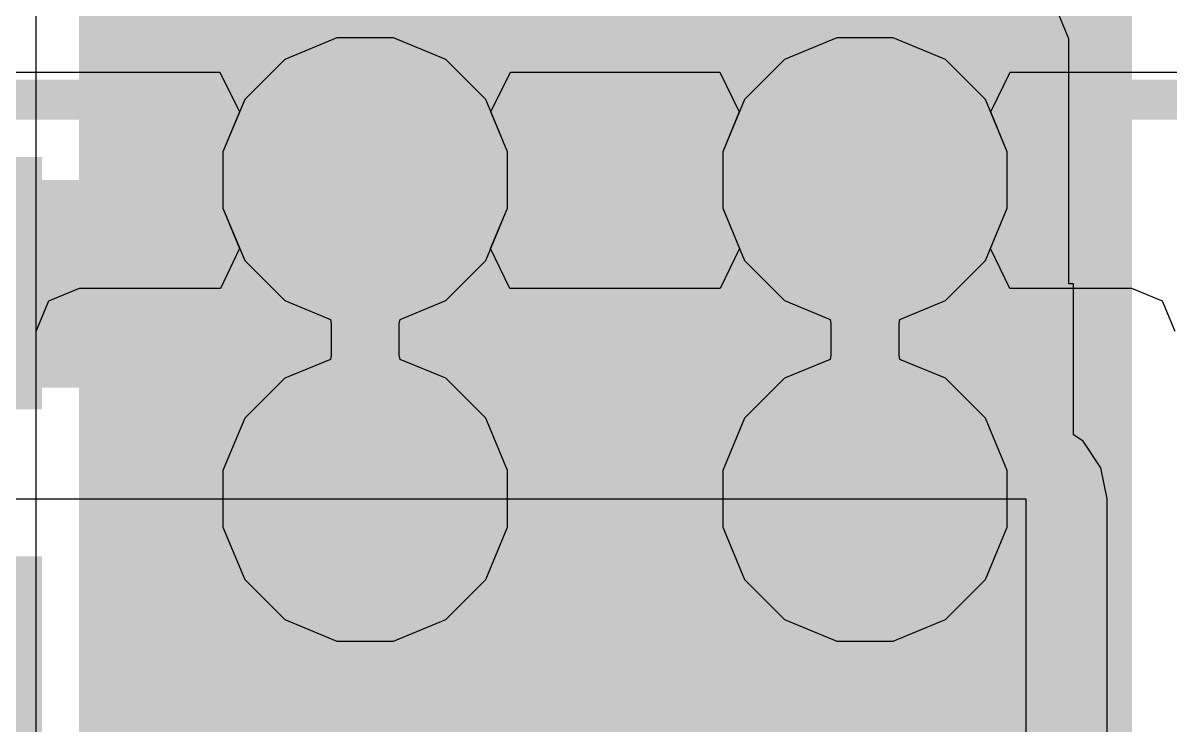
# Model space of a CAD drawing. Header units: inches. Extents: x -2.7 to 10.9, y -2.9 to 7.4.
# Drawn here: x 0.2907 to 0.4344, y -1.4099 to -1.3219 of the extents above; entities that cross this region are included whole.
import ezdxf

# ---------------------------------------------------------------- set-up
doc = ezdxf.new("R2010")
doc.units = ezdxf.units.IN
doc.header["$MEASUREMENT"] = 0
for name, color, linetype in [('Board Outline', 216, 'Continuous'), ('Bottom Layer', 5, 'Continuous'), ('Bottom Solder', 6, 'Continuous'), ('Drill Drawing', 1, 'Continuous'), ('Layer 2', 16, 'Continuous'), ('Layer 3', 76, 'Continuous'), ('Top Layer', 1, 'Continuous'), ('Top Overlay', 2, 'Continuous'), ('Top Paste', 8, 'Continuous'), ('Top Solder', 216, 'Continuous'), ('Via Holes', 16, 'Continuous')]:
    doc.layers.add(name, color=color, linetype=linetype)

# ---------------------------------------------------------------- blocks, each defined once
blk = doc.blocks.new('8_SOIC_EP_117')
at = {"layer": 'Top Layer'}
blk.add_hatch(color=1, dxfattribs=at).paths.add_polyline_path([(0.05144, 0.06894), (0.05144, -0.06894), (-0.05144, -0.06894), (-0.05144, 0.06894)])
at = {"layer": 'Top Overlay'}
blk.add_hatch(color=2, dxfattribs=at).paths.add_polyline_path([(-0.07211, 0.06194), (-0.05911, 0.06194), (-0.05911, 0.08794), (-0.07211, 0.08794)])
at = {"layer": 'Top Paste'}
blk.add_hatch(color=8, dxfattribs=at).paths.add_polyline_path([(0.05144, 0.06894), (0.05144, -0.06894), (-0.05144, -0.06894), (-0.05144, 0.06894)])
at = {"layer": 'Top Solder'}
for points in [[(-0.07179, 0.09081), (-0.07179, 0.05919), (-0.14081, 0.05919), (-0.14081, 0.09081)], [(0.05544, 0.07294), (0.05544, -0.07294), (-0.05544, -0.07294), (-0.05544, 0.07294)], [(-0.07179, 0.04081), (-0.07179, 0.00919), (-0.14081, 0.00919), (-0.14081, 0.04081)]]:
    blk.add_hatch(color=216, dxfattribs=at).paths.add_polyline_path(points)
at = {"layer": 'Top Overlay'}
blk.add_lwpolyline([(-0.07837, 0.098, 0.005, 0.005, 0), (0.07837, 0.098, 0.005, 0.005, 0)], format="xyseb", dxfattribs=at)

msp = doc.modelspace()

# ---------------------------------------------------------------- hatches: boundary and pattern name
at = {"layer": 'Bottom Layer'}
msp.add_hatch(color=5, dxfattribs=at).paths.add_polyline_path([(0.29773, -1.474), (0.42959, -1.474), (0.42959, -1.31379), (0.29773, -1.31379)])
h = msp.add_hatch(color=5, dxfattribs=at)
edge = h.paths.add_edge_path()
edge.add_arc((0.33356, -1.34159), 0.01181, 0, 360)
h = msp.add_hatch(color=5, dxfattribs=at)
edge = h.paths.add_edge_path()
edge.add_arc((0.39616, -1.34159), 0.01181, 0, 360)
h = msp.add_hatch(color=5, dxfattribs=at)
edge = h.paths.add_edge_path()
edge.add_arc((0.33356, -1.38153), 0.01181, 0, 360)
h = msp.add_hatch(color=5, dxfattribs=at)
edge = h.paths.add_edge_path()
edge.add_arc((0.39616, -1.38153), 0.01181, 0, 360)
at = {"layer": 'Bottom Solder'}
h = msp.add_hatch(color=6, dxfattribs=at)
edge = h.paths.add_edge_path()
edge.add_arc((0.33356, -1.34159), 0.01581, 0, 360)
h = msp.add_hatch(color=6, dxfattribs=at)
edge = h.paths.add_edge_path()
edge.add_arc((0.39616, -1.34159), 0.01581, 0, 360)
h = msp.add_hatch(color=6, dxfattribs=at)
edge = h.paths.add_edge_path()
edge.add_arc((0.33356, -1.38153), 0.01581, 0, 360)
h = msp.add_hatch(color=6, dxfattribs=at)
edge = h.paths.add_edge_path()
edge.add_arc((0.39616, -1.38153), 0.01581, 0, 360)
at = {"layer": 'Layer 2'}
h = msp.add_hatch(color=16, dxfattribs=at)
edge = h.paths.add_edge_path()
edge.add_arc((0.33356, -1.34159), 0.01181, 0, 360)
h = msp.add_hatch(color=16, dxfattribs=at)
edge = h.paths.add_edge_path()
edge.add_arc((0.39616, -1.34159), 0.01181, 0, 360)
h = msp.add_hatch(color=16, dxfattribs=at)
edge = h.paths.add_edge_path()
edge.add_arc((0.33356, -1.38153), 0.01181, 0, 360)
h = msp.add_hatch(color=16, dxfattribs=at)
edge = h.paths.add_edge_path()
edge.add_arc((0.39616, -1.38153), 0.01181, 0, 360)
at = {"layer": 'Layer 3'}
h = msp.add_hatch(color=76, dxfattribs=at)
edge = h.paths.add_edge_path()
edge.add_arc((0.33356, -1.34159), 0.01181, 0, 360)
h = msp.add_hatch(color=76, dxfattribs=at)
edge = h.paths.add_edge_path()
edge.add_arc((0.39616, -1.34159), 0.01181, 0, 360)
msp.add_hatch(color=76, dxfattribs=at).paths.add_polyline_path([(0.29773, -1.4822), (0.42959, -1.4822), (0.42959, -1.36059), (0.29773, -1.36059)])
h = msp.add_hatch(color=76, dxfattribs=at)
edge = h.paths.add_edge_path()
edge.add_arc((0.33356, -1.38153), 0.01181, 0, 360)
h = msp.add_hatch(color=76, dxfattribs=at)
edge = h.paths.add_edge_path()
edge.add_arc((0.39616, -1.38153), 0.01181, 0, 360)
at = {"layer": 'Top Layer'}
msp.add_hatch(color=1, dxfattribs=at).paths.add_polyline_path([(0.31343, -1.49847), (0.4163, -1.49847), (0.4163, -1.32389), (0.31343, -1.32389)])
h = msp.add_hatch(color=1, dxfattribs=at)
edge = h.paths.add_edge_path()
edge.add_arc((0.33356, -1.34159), 0.01181, 0, 360)
h = msp.add_hatch(color=1, dxfattribs=at)
edge = h.paths.add_edge_path()
edge.add_arc((0.39616, -1.34159), 0.01181, 0, 360)
h = msp.add_hatch(color=1, dxfattribs=at)
edge = h.paths.add_edge_path()
edge.add_arc((0.33356, -1.38153), 0.01181, 0, 360)
h = msp.add_hatch(color=1, dxfattribs=at)
edge = h.paths.add_edge_path()
edge.add_arc((0.39616, -1.38153), 0.01181, 0, 360)
at = {"layer": 'Top Solder'}
h = msp.add_hatch(color=216, dxfattribs=at)
edge = h.paths.add_edge_path()
edge.add_arc((0.33356, -1.34159), 0.01581, 0, 360)
h = msp.add_hatch(color=216, dxfattribs=at)
edge = h.paths.add_edge_path()
edge.add_arc((0.39616, -1.34159), 0.01581, 0, 360)
h = msp.add_hatch(color=216, dxfattribs=at)
edge = h.paths.add_edge_path()
edge.add_arc((0.33356, -1.38153), 0.01581, 0, 360)
h = msp.add_hatch(color=216, dxfattribs=at)
edge = h.paths.add_edge_path()
edge.add_arc((0.39616, -1.38153), 0.01581, 0, 360)
at = {"layer": 'Via Holes'}
h = msp.add_hatch(color=7, dxfattribs=at)
edge = h.paths.add_edge_path()
edge.add_arc((0.33356, -1.34159), 0.00591, 0, 360)
h = msp.add_hatch(color=7, dxfattribs=at)
edge = h.paths.add_edge_path()
edge.add_arc((0.39616, -1.34159), 0.00591, 0, 360)
h = msp.add_hatch(color=7, dxfattribs=at)
edge = h.paths.add_edge_path()
edge.add_arc((0.33356, -1.38153), 0.00591, 0, 360)
h = msp.add_hatch(color=7, dxfattribs=at)
edge = h.paths.add_edge_path()
edge.add_arc((0.39616, -1.38153), 0.00591, 0, 360)

# ---------------------------------------------------------------- linework, layer by layer
at = {"layer": 'Board Outline'}
msp.add_lwpolyline([(2.84412, -0.24125, 0.005, 0.005, -0.741893), (-2.49969, -1.37795, 0.005, 0.005, 0)], format="xyseb", dxfattribs=at)
at = {"layer": 'Bottom Layer'}
msp.add_line((0.29232, -1.31379), (0.29232, -1.474), dxfattribs=at)
at = {"layer": 'Drill Drawing'}
for points in [[(0.32856, -1.33659, 0.002, 0.002, 0), (0.33356, -1.33159, 0.002, 0.002, 0)], [(0.33356, -1.33159, 0.002, 0.002, 0), (0.33856, -1.33659, 0.002, 0.002, 0)], [(0.39116, -1.33659, 0.002, 0.002, 0), (0.39616, -1.33159, 0.002, 0.002, 0)], [(0.39616, -1.33159, 0.002, 0.002, 0), (0.40116, -1.33659, 0.002, 0.002, 0)], [(0.33056, -1.33859, 0.002, 0.002, 0), (0.33356, -1.33559, 0.002, 0.002, 0)], [(0.33356, -1.33559, 0.002, 0.002, 0), (0.33656, -1.33859, 0.002, 0.002, 0)], [(0.39316, -1.33859, 0.002, 0.002, 0), (0.39616, -1.33559, 0.002, 0.002, 0)], [(0.39616, -1.33559, 0.002, 0.002, 0), (0.39916, -1.33859, 0.002, 0.002, 0)], [(0.32356, -1.33659, 0.002, 0.002, 0), (0.32856, -1.34159, 0.002, 0.002, 0)], [(0.32356, -1.33659, 0.002, 0.002, 0), (0.32856, -1.33659, 0.002, 0.002, 0)], [(0.33856, -1.33659, 0.002, 0.002, 0), (0.34356, -1.33659, 0.002, 0.002, 0)], [(0.33856, -1.34159, 0.002, 0.002, 0), (0.34356, -1.33659, 0.002, 0.002, 0)], [(0.38616, -1.33659, 0.002, 0.002, 0), (0.39116, -1.34159, 0.002, 0.002, 0)], [(0.38616, -1.33659, 0.002, 0.002, 0), (0.39116, -1.33659, 0.002, 0.002, 0)], [(0.40116, -1.33659, 0.002, 0.002, 0), (0.40616, -1.33659, 0.002, 0.002, 0)], [(0.40116, -1.34159, 0.002, 0.002, 0), (0.40616, -1.33659, 0.002, 0.002, 0)], [(0.32756, -1.33859, 0.002, 0.002, 0), (0.33056, -1.34159, 0.002, 0.002, 0)], [(0.32756, -1.33859, 0.002, 0.002, 0), (0.33056, -1.33859, 0.002, 0.002, 0)], [(0.33656, -1.33859, 0.002, 0.002, 0), (0.33956, -1.33859, 0.002, 0.002, 0)], [(0.33656, -1.34159, 0.002, 0.002, 0), (0.33956, -1.33859, 0.002, 0.002, 0)], [(0.39016, -1.33859, 0.002, 0.002, 0), (0.39316, -1.34159, 0.002, 0.002, 0)], [(0.39016, -1.33859, 0.002, 0.002, 0), (0.39316, -1.33859, 0.002, 0.002, 0)], [(0.39916, -1.33859, 0.002, 0.002, 0), (0.40216, -1.33859, 0.002, 0.002, 0)], [(0.39916, -1.34159, 0.002, 0.002, 0), (0.40216, -1.33859, 0.002, 0.002, 0)], [(0.32356, -1.34659, 0.002, 0.002, 0), (0.32856, -1.34159, 0.002, 0.002, 0)], [(0.32756, -1.34459, 0.002, 0.002, 0), (0.33056, -1.34159, 0.002, 0.002, 0)], [(0.33656, -1.34159, 0.002, 0.002, 0), (0.33956, -1.34459, 0.002, 0.002, 0)], [(0.33856, -1.34159, 0.002, 0.002, 0), (0.34356, -1.34659, 0.002, 0.002, 0)], [(0.38616, -1.34659, 0.002, 0.002, 0), (0.39116, -1.34159, 0.002, 0.002, 0)], [(0.39016, -1.34459, 0.002, 0.002, 0), (0.39316, -1.34159, 0.002, 0.002, 0)], [(0.39916, -1.34159, 0.002, 0.002, 0), (0.40216, -1.34459, 0.002, 0.002, 0)], [(0.40116, -1.34159, 0.002, 0.002, 0), (0.40616, -1.34659, 0.002, 0.002, 0)], [(0.32756, -1.34459, 0.002, 0.002, 0), (0.33056, -1.34459, 0.002, 0.002, 0)], [(0.33056, -1.34459, 0.002, 0.002, 0), (0.33356, -1.34759, 0.002, 0.002, 0)], [(0.33356, -1.34759, 0.002, 0.002, 0), (0.33656, -1.34459, 0.002, 0.002, 0)], [(0.33656, -1.34459, 0.002, 0.002, 0), (0.33956, -1.34459, 0.002, 0.002, 0)], [(0.39016, -1.34459, 0.002, 0.002, 0), (0.39316, -1.34459, 0.002, 0.002, 0)], [(0.39316, -1.34459, 0.002, 0.002, 0), (0.39616, -1.34759, 0.002, 0.002, 0)], [(0.39616, -1.34759, 0.002, 0.002, 0), (0.39916, -1.34459, 0.002, 0.002, 0)], [(0.39916, -1.34459, 0.002, 0.002, 0), (0.40216, -1.34459, 0.002, 0.002, 0)], [(0.32356, -1.34659, 0.002, 0.002, 0), (0.32856, -1.34659, 0.002, 0.002, 0)], [(0.32856, -1.34659, 0.002, 0.002, 0), (0.33356, -1.35159, 0.002, 0.002, 0)], [(0.33356, -1.35159, 0.002, 0.002, 0), (0.33856, -1.34659, 0.002, 0.002, 0)], [(0.33856, -1.34659, 0.002, 0.002, 0), (0.34356, -1.34659, 0.002, 0.002, 0)], [(0.38616, -1.34659, 0.002, 0.002, 0), (0.39116, -1.34659, 0.002, 0.002, 0)], [(0.39116, -1.34659, 0.002, 0.002, 0), (0.39616, -1.35159, 0.002, 0.002, 0)], [(0.39616, -1.35159, 0.002, 0.002, 0), (0.40116, -1.34659, 0.002, 0.002, 0)], [(0.40116, -1.34659, 0.002, 0.002, 0), (0.40616, -1.34659, 0.002, 0.002, 0)], [(0.32856, -1.37653, 0.002, 0.002, 0), (0.33356, -1.37153, 0.002, 0.002, 0)], [(0.33356, -1.37153, 0.002, 0.002, 0), (0.33856, -1.37653, 0.002, 0.002, 0)], [(0.39116, -1.37653, 0.002, 0.002, 0), (0.39616, -1.37153, 0.002, 0.002, 0)], [(0.39616, -1.37153, 0.002, 0.002, 0), (0.40116, -1.37653, 0.002, 0.002, 0)], [(0.33056, -1.37853, 0.002, 0.002, 0), (0.33356, -1.37553, 0.002, 0.002, 0)], [(0.33356, -1.37553, 0.002, 0.002, 0), (0.33656, -1.37853, 0.002, 0.002, 0)], [(0.39316, -1.37853, 0.002, 0.002, 0), (0.39616, -1.37553, 0.002, 0.002, 0)], [(0.39616, -1.37553, 0.002, 0.002, 0), (0.39916, -1.37853, 0.002, 0.002, 0)], [(0.32356, -1.37653, 0.002, 0.002, 0), (0.32856, -1.38153, 0.002, 0.002, 0)], [(0.32356, -1.37653, 0.002, 0.002, 0), (0.32856, -1.37653, 0.002, 0.002, 0)], [(0.33856, -1.37653, 0.002, 0.002, 0), (0.34356, -1.37653, 0.002, 0.002, 0)], [(0.33856, -1.38153, 0.002, 0.002, 0), (0.34356, -1.37653, 0.002, 0.002, 0)], [(0.38616, -1.37653, 0.002, 0.002, 0), (0.39116, -1.38153, 0.002, 0.002, 0)], [(0.38616, -1.37653, 0.002, 0.002, 0), (0.39116, -1.37653, 0.002, 0.002, 0)], [(0.40116, -1.37653, 0.002, 0.002, 0), (0.40616, -1.37653, 0.002, 0.002, 0)], [(0.40116, -1.38153, 0.002, 0.002, 0), (0.40616, -1.37653, 0.002, 0.002, 0)], [(0.32756, -1.37853, 0.002, 0.002, 0), (0.33056, -1.38153, 0.002, 0.002, 0)], [(0.32756, -1.37853, 0.002, 0.002, 0), (0.33056, -1.37853, 0.002, 0.002, 0)], [(0.33656, -1.37853, 0.002, 0.002, 0), (0.33956, -1.37853, 0.002, 0.002, 0)], [(0.33656, -1.38153, 0.002, 0.002, 0), (0.33956, -1.37853, 0.002, 0.002, 0)], [(0.39016, -1.37853, 0.002, 0.002, 0), (0.39316, -1.38153, 0.002, 0.002, 0)], [(0.39016, -1.37853, 0.002, 0.002, 0), (0.39316, -1.37853, 0.002, 0.002, 0)], [(0.39916, -1.37853, 0.002, 0.002, 0), (0.40216, -1.37853, 0.002, 0.002, 0)], [(0.39916, -1.38153, 0.002, 0.002, 0), (0.40216, -1.37853, 0.002, 0.002, 0)], [(0.32356, -1.38653, 0.002, 0.002, 0), (0.32856, -1.38153, 0.002, 0.002, 0)], [(0.32756, -1.38453, 0.002, 0.002, 0), (0.33056, -1.38153, 0.002, 0.002, 0)], [(0.33656, -1.38153, 0.002, 0.002, 0), (0.33956, -1.38453, 0.002, 0.002, 0)], [(0.33856, -1.38153, 0.002, 0.002, 0), (0.34356, -1.38653, 0.002, 0.002, 0)], [(0.38616, -1.38653, 0.002, 0.002, 0), (0.39116, -1.38153, 0.002, 0.002, 0)], [(0.39016, -1.38453, 0.002, 0.002, 0), (0.39316, -1.38153, 0.002, 0.002, 0)], [(0.39916, -1.38153, 0.002, 0.002, 0), (0.40216, -1.38453, 0.002, 0.002, 0)], [(0.40116, -1.38153, 0.002, 0.002, 0), (0.40616, -1.38653, 0.002, 0.002, 0)], [(0.32756, -1.38453, 0.002, 0.002, 0), (0.33056, -1.38453, 0.002, 0.002, 0)], [(0.33056, -1.38453, 0.002, 0.002, 0), (0.33356, -1.38753, 0.002, 0.002, 0)], [(0.33356, -1.38753, 0.002, 0.002, 0), (0.33656, -1.38453, 0.002, 0.002, 0)], [(0.33656, -1.38453, 0.002, 0.002, 0), (0.33956, -1.38453, 0.002, 0.002, 0)], [(0.39016, -1.38453, 0.002, 0.002, 0), (0.39316, -1.38453, 0.002, 0.002, 0)], [(0.39316, -1.38453, 0.002, 0.002, 0), (0.39616, -1.38753, 0.002, 0.002, 0)], [(0.39616, -1.38753, 0.002, 0.002, 0), (0.39916, -1.38453, 0.002, 0.002, 0)], [(0.39916, -1.38453, 0.002, 0.002, 0), (0.40216, -1.38453, 0.002, 0.002, 0)], [(0.32356, -1.38653, 0.002, 0.002, 0), (0.32856, -1.38653, 0.002, 0.002, 0)], [(0.32856, -1.38653, 0.002, 0.002, 0), (0.33356, -1.39153, 0.002, 0.002, 0)], [(0.33356, -1.39153, 0.002, 0.002, 0), (0.33856, -1.38653, 0.002, 0.002, 0)], [(0.33856, -1.38653, 0.002, 0.002, 0), (0.34356, -1.38653, 0.002, 0.002, 0)], [(0.38616, -1.38653, 0.002, 0.002, 0), (0.39116, -1.38653, 0.002, 0.002, 0)], [(0.39116, -1.38653, 0.002, 0.002, 0), (0.39616, -1.39153, 0.002, 0.002, 0)], [(0.39616, -1.39153, 0.002, 0.002, 0), (0.40116, -1.38653, 0.002, 0.002, 0)], [(0.40116, -1.38653, 0.002, 0.002, 0), (0.40616, -1.38653, 0.002, 0.002, 0)]]:
    msp.add_lwpolyline(points, format="xyseb", dxfattribs=at)
for points in [[(0.33306, -1.33159, 0.001, 0.001, 1), (0.33406, -1.33159, 0.001, 0.001, 1)], [(0.33306, -1.33159, 0.001, 0.001, 1), (0.33406, -1.33159, 0.001, 0.001, 1)], [(0.39566, -1.33159, 0.001, 0.001, 1), (0.39666, -1.33159, 0.001, 0.001, 1)], [(0.39566, -1.33159, 0.001, 0.001, 1), (0.39666, -1.33159, 0.001, 0.001, 1)], [(0.33306, -1.33559, 0.001, 0.001, 1), (0.33406, -1.33559, 0.001, 0.001, 1)], [(0.33306, -1.33559, 0.001, 0.001, 1), (0.33406, -1.33559, 0.001, 0.001, 1)], [(0.39566, -1.33559, 0.001, 0.001, 1), (0.39666, -1.33559, 0.001, 0.001, 1)], [(0.39566, -1.33559, 0.001, 0.001, 1), (0.39666, -1.33559, 0.001, 0.001, 1)], [(0.32306, -1.33659, 0.001, 0.001, 1), (0.32406, -1.33659, 0.001, 0.001, 1)], [(0.32306, -1.33659, 0.001, 0.001, 1), (0.32406, -1.33659, 0.001, 0.001, 1)], [(0.32806, -1.33659, 0.001, 0.001, 1), (0.32906, -1.33659, 0.001, 0.001, 1)], [(0.32806, -1.33659, 0.001, 0.001, 1), (0.32906, -1.33659, 0.001, 0.001, 1)], [(0.33806, -1.33659, 0.001, 0.001, 1), (0.33906, -1.33659, 0.001, 0.001, 1)], [(0.33806, -1.33659, 0.001, 0.001, 1), (0.33906, -1.33659, 0.001, 0.001, 1)], [(0.34306, -1.33659, 0.001, 0.001, 1), (0.34406, -1.33659, 0.001, 0.001, 1)], [(0.34306, -1.33659, 0.001, 0.001, 1), (0.34406, -1.33659, 0.001, 0.001, 1)], [(0.38566, -1.33659, 0.001, 0.001, 1), (0.38666, -1.33659, 0.001, 0.001, 1)], [(0.38566, -1.33659, 0.001, 0.001, 1), (0.38666, -1.33659, 0.001, 0.001, 1)], [(0.39066, -1.33659, 0.001, 0.001, 1), (0.39166, -1.33659, 0.001, 0.001, 1)], [(0.39066, -1.33659, 0.001, 0.001, 1), (0.39166, -1.33659, 0.001, 0.001, 1)], [(0.40066, -1.33659, 0.001, 0.001, 1), (0.40166, -1.33659, 0.001, 0.001, 1)], [(0.40066, -1.33659, 0.001, 0.001, 1), (0.40166, -1.33659, 0.001, 0.001, 1)], [(0.40566, -1.33659, 0.001, 0.001, 1), (0.40666, -1.33659, 0.001, 0.001, 1)], [(0.40566, -1.33659, 0.001, 0.001, 1), (0.40666, -1.33659, 0.001, 0.001, 1)], [(0.32706, -1.33859, 0.001, 0.001, 1), (0.32806, -1.33859, 0.001, 0.001, 1)], [(0.32706, -1.33859, 0.001, 0.001, 1), (0.32806, -1.33859, 0.001, 0.001, 1)], [(0.33006, -1.33859, 0.001, 0.001, 1), (0.33106, -1.33859, 0.001, 0.001, 1)], [(0.33006, -1.33859, 0.001, 0.001, 1), (0.33106, -1.33859, 0.001, 0.001, 1)], [(0.33606, -1.33859, 0.001, 0.001, 1), (0.33706, -1.33859, 0.001, 0.001, 1)], [(0.33606, -1.33859, 0.001, 0.001, 1), (0.33706, -1.33859, 0.001, 0.001, 1)], [(0.33906, -1.33859, 0.001, 0.001, 1), (0.34006, -1.33859, 0.001, 0.001, 1)], [(0.33906, -1.33859, 0.001, 0.001, 1), (0.34006, -1.33859, 0.001, 0.001, 1)], [(0.38966, -1.33859, 0.001, 0.001, 1), (0.39066, -1.33859, 0.001, 0.001, 1)], [(0.38966, -1.33859, 0.001, 0.001, 1), (0.39066, -1.33859, 0.001, 0.001, 1)], [(0.39266, -1.33859, 0.001, 0.001, 1), (0.39366, -1.33859, 0.001, 0.001, 1)], [(0.39266, -1.33859, 0.001, 0.001, 1), (0.39366, -1.33859, 0.001, 0.001, 1)], [(0.39866, -1.33859, 0.001, 0.001, 1), (0.39966, -1.33859, 0.001, 0.001, 1)], [(0.39866, -1.33859, 0.001, 0.001, 1), (0.39966, -1.33859, 0.001, 0.001, 1)], [(0.40166, -1.33859, 0.001, 0.001, 1), (0.40266, -1.33859, 0.001, 0.001, 1)], [(0.40166, -1.33859, 0.001, 0.001, 1), (0.40266, -1.33859, 0.001, 0.001, 1)], [(0.32806, -1.34159, 0.001, 0.001, 1), (0.32906, -1.34159, 0.001, 0.001, 1)], [(0.32806, -1.34159, 0.001, 0.001, 1), (0.32906, -1.34159, 0.001, 0.001, 1)], [(0.33006, -1.34159, 0.001, 0.001, 1), (0.33106, -1.34159, 0.001, 0.001, 1)], [(0.33006, -1.34159, 0.001, 0.001, 1), (0.33106, -1.34159, 0.001, 0.001, 1)], [(0.33606, -1.34159, 0.001, 0.001, 1), (0.33706, -1.34159, 0.001, 0.001, 1)], [(0.33606, -1.34159, 0.001, 0.001, 1), (0.33706, -1.34159, 0.001, 0.001, 1)], [(0.33806, -1.34159, 0.001, 0.001, 1), (0.33906, -1.34159, 0.001, 0.001, 1)], [(0.33806, -1.34159, 0.001, 0.001, 1), (0.33906, -1.34159, 0.001, 0.001, 1)], [(0.39066, -1.34159, 0.001, 0.001, 1), (0.39166, -1.34159, 0.001, 0.001, 1)], [(0.39066, -1.34159, 0.001, 0.001, 1), (0.39166, -1.34159, 0.001, 0.001, 1)], [(0.39266, -1.34159, 0.001, 0.001, 1), (0.39366, -1.34159, 0.001, 0.001, 1)], [(0.39266, -1.34159, 0.001, 0.001, 1), (0.39366, -1.34159, 0.001, 0.001, 1)], [(0.39866, -1.34159, 0.001, 0.001, 1), (0.39966, -1.34159, 0.001, 0.001, 1)], [(0.39866, -1.34159, 0.001, 0.001, 1), (0.39966, -1.34159, 0.001, 0.001, 1)], [(0.40066, -1.34159, 0.001, 0.001, 1), (0.40166, -1.34159, 0.001, 0.001, 1)], [(0.40066, -1.34159, 0.001, 0.001, 1), (0.40166, -1.34159, 0.001, 0.001, 1)], [(0.32706, -1.34459, 0.001, 0.001, 1), (0.32806, -1.34459, 0.001, 0.001, 1)], [(0.32706, -1.34459, 0.001, 0.001, 1), (0.32806, -1.34459, 0.001, 0.001, 1)], [(0.33006, -1.34459, 0.001, 0.001, 1), (0.33106, -1.34459, 0.001, 0.001, 1)], [(0.33006, -1.34459, 0.001, 0.001, 1), (0.33106, -1.34459, 0.001, 0.001, 1)], [(0.33606, -1.34459, 0.001, 0.001, 1), (0.33706, -1.34459, 0.001, 0.001, 1)], [(0.33606, -1.34459, 0.001, 0.001, 1), (0.33706, -1.34459, 0.001, 0.001, 1)], [(0.33906, -1.34459, 0.001, 0.001, 1), (0.34006, -1.34459, 0.001, 0.001, 1)], [(0.33906, -1.34459, 0.001, 0.001, 1), (0.34006, -1.34459, 0.001, 0.001, 1)], [(0.38966, -1.34459, 0.001, 0.001, 1), (0.39066, -1.34459, 0.001, 0.001, 1)], [(0.38966, -1.34459, 0.001, 0.001, 1), (0.39066, -1.34459, 0.001, 0.001, 1)], [(0.39266, -1.34459, 0.001, 0.001, 1), (0.39366, -1.34459, 0.001, 0.001, 1)], [(0.39266, -1.34459, 0.001, 0.001, 1), (0.39366, -1.34459, 0.001, 0.001, 1)], [(0.39866, -1.34459, 0.001, 0.001, 1), (0.39966, -1.34459, 0.001, 0.001, 1)], [(0.39866, -1.34459, 0.001, 0.001, 1), (0.39966, -1.34459, 0.001, 0.001, 1)], [(0.40166, -1.34459, 0.001, 0.001, 1), (0.40266, -1.34459, 0.001, 0.001, 1)], [(0.40166, -1.34459, 0.001, 0.001, 1), (0.40266, -1.34459, 0.001, 0.001, 1)], [(0.32306, -1.34659, 0.001, 0.001, 1), (0.32406, -1.34659, 0.001, 0.001, 1)], [(0.32306, -1.34659, 0.001, 0.001, 1), (0.32406, -1.34659, 0.001, 0.001, 1)], [(0.32806, -1.34659, 0.001, 0.001, 1), (0.32906, -1.34659, 0.001, 0.001, 1)], [(0.32806, -1.34659, 0.001, 0.001, 1), (0.32906, -1.34659, 0.001, 0.001, 1)], [(0.33806, -1.34659, 0.001, 0.001, 1), (0.33906, -1.34659, 0.001, 0.001, 1)], [(0.33806, -1.34659, 0.001, 0.001, 1), (0.33906, -1.34659, 0.001, 0.001, 1)], [(0.34306, -1.34659, 0.001, 0.001, 1), (0.34406, -1.34659, 0.001, 0.001, 1)], [(0.34306, -1.34659, 0.001, 0.001, 1), (0.34406, -1.34659, 0.001, 0.001, 1)], [(0.38566, -1.34659, 0.001, 0.001, 1), (0.38666, -1.34659, 0.001, 0.001, 1)], [(0.38566, -1.34659, 0.001, 0.001, 1), (0.38666, -1.34659, 0.001, 0.001, 1)], [(0.39066, -1.34659, 0.001, 0.001, 1), (0.39166, -1.34659, 0.001, 0.001, 1)], [(0.39066, -1.34659, 0.001, 0.001, 1), (0.39166, -1.34659, 0.001, 0.001, 1)], [(0.40066, -1.34659, 0.001, 0.001, 1), (0.40166, -1.34659, 0.001, 0.001, 1)], [(0.40066, -1.34659, 0.001, 0.001, 1), (0.40166, -1.34659, 0.001, 0.001, 1)], [(0.40566, -1.34659, 0.001, 0.001, 1), (0.40666, -1.34659, 0.001, 0.001, 1)], [(0.40566, -1.34659, 0.001, 0.001, 1), (0.40666, -1.34659, 0.001, 0.001, 1)], [(0.33306, -1.34759, 0.001, 0.001, 1), (0.33406, -1.34759, 0.001, 0.001, 1)], [(0.33306, -1.34759, 0.001, 0.001, 1), (0.33406, -1.34759, 0.001, 0.001, 1)], [(0.39566, -1.34759, 0.001, 0.001, 1), (0.39666, -1.34759, 0.001, 0.001, 1)], [(0.39566, -1.34759, 0.001, 0.001, 1), (0.39666, -1.34759, 0.001, 0.001, 1)], [(0.33306, -1.35159, 0.001, 0.001, 1), (0.33406, -1.35159, 0.001, 0.001, 1)], [(0.33306, -1.35159, 0.001, 0.001, 1), (0.33406, -1.35159, 0.001, 0.001, 1)], [(0.39566, -1.35159, 0.001, 0.001, 1), (0.39666, -1.35159, 0.001, 0.001, 1)], [(0.39566, -1.35159, 0.001, 0.001, 1), (0.39666, -1.35159, 0.001, 0.001, 1)], [(0.33306, -1.37153, 0.001, 0.001, 1), (0.33406, -1.37153, 0.001, 0.001, 1)], [(0.33306, -1.37153, 0.001, 0.001, 1), (0.33406, -1.37153, 0.001, 0.001, 1)], [(0.39566, -1.37153, 0.001, 0.001, 1), (0.39666, -1.37153, 0.001, 0.001, 1)], [(0.39566, -1.37153, 0.001, 0.001, 1), (0.39666, -1.37153, 0.001, 0.001, 1)], [(0.33306, -1.37553, 0.001, 0.001, 1), (0.33406, -1.37553, 0.001, 0.001, 1)], [(0.33306, -1.37553, 0.001, 0.001, 1), (0.33406, -1.37553, 0.001, 0.001, 1)], [(0.39566, -1.37553, 0.001, 0.001, 1), (0.39666, -1.37553, 0.001, 0.001, 1)], [(0.39566, -1.37553, 0.001, 0.001, 1), (0.39666, -1.37553, 0.001, 0.001, 1)], [(0.32306, -1.37653, 0.001, 0.001, 1), (0.32406, -1.37653, 0.001, 0.001, 1)], [(0.32306, -1.37653, 0.001, 0.001, 1), (0.32406, -1.37653, 0.001, 0.001, 1)], [(0.32806, -1.37653, 0.001, 0.001, 1), (0.32906, -1.37653, 0.001, 0.001, 1)], [(0.32806, -1.37653, 0.001, 0.001, 1), (0.32906, -1.37653, 0.001, 0.001, 1)], [(0.33806, -1.37653, 0.001, 0.001, 1), (0.33906, -1.37653, 0.001, 0.001, 1)], [(0.33806, -1.37653, 0.001, 0.001, 1), (0.33906, -1.37653, 0.001, 0.001, 1)], [(0.34306, -1.37653, 0.001, 0.001, 1), (0.34406, -1.37653, 0.001, 0.001, 1)], [(0.34306, -1.37653, 0.001, 0.001, 1), (0.34406, -1.37653, 0.001, 0.001, 1)], [(0.38566, -1.37653, 0.001, 0.001, 1), (0.38666, -1.37653, 0.001, 0.001, 1)], [(0.38566, -1.37653, 0.001, 0.001, 1), (0.38666, -1.37653, 0.001, 0.001, 1)], [(0.39066, -1.37653, 0.001, 0.001, 1), (0.39166, -1.37653, 0.001, 0.001, 1)], [(0.39066, -1.37653, 0.001, 0.001, 1), (0.39166, -1.37653, 0.001, 0.001, 1)], [(0.40066, -1.37653, 0.001, 0.001, 1), (0.40166, -1.37653, 0.001, 0.001, 1)], [(0.40066, -1.37653, 0.001, 0.001, 1), (0.40166, -1.37653, 0.001, 0.001, 1)], [(0.40566, -1.37653, 0.001, 0.001, 1), (0.40666, -1.37653, 0.001, 0.001, 1)], [(0.40566, -1.37653, 0.001, 0.001, 1), (0.40666, -1.37653, 0.001, 0.001, 1)], [(0.32706, -1.37853, 0.001, 0.001, 1), (0.32806, -1.37853, 0.001, 0.001, 1)], [(0.32706, -1.37853, 0.001, 0.001, 1), (0.32806, -1.37853, 0.001, 0.001, 1)], [(0.33006, -1.37853, 0.001, 0.001, 1), (0.33106, -1.37853, 0.001, 0.001, 1)], [(0.33006, -1.37853, 0.001, 0.001, 1), (0.33106, -1.37853, 0.001, 0.001, 1)], [(0.33606, -1.37853, 0.001, 0.001, 1), (0.33706, -1.37853, 0.001, 0.001, 1)], [(0.33606, -1.37853, 0.001, 0.001, 1), (0.33706, -1.37853, 0.001, 0.001, 1)], [(0.33906, -1.37853, 0.001, 0.001, 1), (0.34006, -1.37853, 0.001, 0.001, 1)], [(0.33906, -1.37853, 0.001, 0.001, 1), (0.34006, -1.37853, 0.001, 0.001, 1)], [(0.38966, -1.37853, 0.001, 0.001, 1), (0.39066, -1.37853, 0.001, 0.001, 1)], [(0.38966, -1.37853, 0.001, 0.001, 1), (0.39066, -1.37853, 0.001, 0.001, 1)], [(0.39266, -1.37853, 0.001, 0.001, 1), (0.39366, -1.37853, 0.001, 0.001, 1)], [(0.39266, -1.37853, 0.001, 0.001, 1), (0.39366, -1.37853, 0.001, 0.001, 1)], [(0.39866, -1.37853, 0.001, 0.001, 1), (0.39966, -1.37853, 0.001, 0.001, 1)], [(0.39866, -1.37853, 0.001, 0.001, 1), (0.39966, -1.37853, 0.001, 0.001, 1)], [(0.40166, -1.37853, 0.001, 0.001, 1), (0.40266, -1.37853, 0.001, 0.001, 1)], [(0.40166, -1.37853, 0.001, 0.001, 1), (0.40266, -1.37853, 0.001, 0.001, 1)], [(0.32806, -1.38153, 0.001, 0.001, 1), (0.32906, -1.38153, 0.001, 0.001, 1)], [(0.32806, -1.38153, 0.001, 0.001, 1), (0.32906, -1.38153, 0.001, 0.001, 1)], [(0.33006, -1.38153, 0.001, 0.001, 1), (0.33106, -1.38153, 0.001, 0.001, 1)], [(0.33006, -1.38153, 0.001, 0.001, 1), (0.33106, -1.38153, 0.001, 0.001, 1)], [(0.33606, -1.38153, 0.001, 0.001, 1), (0.33706, -1.38153, 0.001, 0.001, 1)], [(0.33606, -1.38153, 0.001, 0.001, 1), (0.33706, -1.38153, 0.001, 0.001, 1)], [(0.33806, -1.38153, 0.001, 0.001, 1), (0.33906, -1.38153, 0.001, 0.001, 1)], [(0.33806, -1.38153, 0.001, 0.001, 1), (0.33906, -1.38153, 0.001, 0.001, 1)], [(0.39066, -1.38153, 0.001, 0.001, 1), (0.39166, -1.38153, 0.001, 0.001, 1)], [(0.39066, -1.38153, 0.001, 0.001, 1), (0.39166, -1.38153, 0.001, 0.001, 1)], [(0.39266, -1.38153, 0.001, 0.001, 1), (0.39366, -1.38153, 0.001, 0.001, 1)], [(0.39266, -1.38153, 0.001, 0.001, 1), (0.39366, -1.38153, 0.001, 0.001, 1)], [(0.39866, -1.38153, 0.001, 0.001, 1), (0.39966, -1.38153, 0.001, 0.001, 1)], [(0.39866, -1.38153, 0.001, 0.001, 1), (0.39966, -1.38153, 0.001, 0.001, 1)], [(0.40066, -1.38153, 0.001, 0.001, 1), (0.40166, -1.38153, 0.001, 0.001, 1)], [(0.40066, -1.38153, 0.001, 0.001, 1), (0.40166, -1.38153, 0.001, 0.001, 1)], [(0.32706, -1.38453, 0.001, 0.001, 1), (0.32806, -1.38453, 0.001, 0.001, 1)], [(0.32706, -1.38453, 0.001, 0.001, 1), (0.32806, -1.38453, 0.001, 0.001, 1)], [(0.33006, -1.38453, 0.001, 0.001, 1), (0.33106, -1.38453, 0.001, 0.001, 1)], [(0.33006, -1.38453, 0.001, 0.001, 1), (0.33106, -1.38453, 0.001, 0.001, 1)], [(0.33606, -1.38453, 0.001, 0.001, 1), (0.33706, -1.38453, 0.001, 0.001, 1)], [(0.33606, -1.38453, 0.001, 0.001, 1), (0.33706, -1.38453, 0.001, 0.001, 1)], [(0.33906, -1.38453, 0.001, 0.001, 1), (0.34006, -1.38453, 0.001, 0.001, 1)], [(0.33906, -1.38453, 0.001, 0.001, 1), (0.34006, -1.38453, 0.001, 0.001, 1)], [(0.38966, -1.38453, 0.001, 0.001, 1), (0.39066, -1.38453, 0.001, 0.001, 1)], [(0.38966, -1.38453, 0.001, 0.001, 1), (0.39066, -1.38453, 0.001, 0.001, 1)], [(0.39266, -1.38453, 0.001, 0.001, 1), (0.39366, -1.38453, 0.001, 0.001, 1)], [(0.39266, -1.38453, 0.001, 0.001, 1), (0.39366, -1.38453, 0.001, 0.001, 1)], [(0.39866, -1.38453, 0.001, 0.001, 1), (0.39966, -1.38453, 0.001, 0.001, 1)], [(0.39866, -1.38453, 0.001, 0.001, 1), (0.39966, -1.38453, 0.001, 0.001, 1)], [(0.40166, -1.38453, 0.001, 0.001, 1), (0.40266, -1.38453, 0.001, 0.001, 1)], [(0.40166, -1.38453, 0.001, 0.001, 1), (0.40266, -1.38453, 0.001, 0.001, 1)], [(0.32306, -1.38653, 0.001, 0.001, 1), (0.32406, -1.38653, 0.001, 0.001, 1)], [(0.32306, -1.38653, 0.001, 0.001, 1), (0.32406, -1.38653, 0.001, 0.001, 1)], [(0.32806, -1.38653, 0.001, 0.001, 1), (0.32906, -1.38653, 0.001, 0.001, 1)], [(0.32806, -1.38653, 0.001, 0.001, 1), (0.32906, -1.38653, 0.001, 0.001, 1)], [(0.33806, -1.38653, 0.001, 0.001, 1), (0.33906, -1.38653, 0.001, 0.001, 1)], [(0.33806, -1.38653, 0.001, 0.001, 1), (0.33906, -1.38653, 0.001, 0.001, 1)], [(0.34306, -1.38653, 0.001, 0.001, 1), (0.34406, -1.38653, 0.001, 0.001, 1)], [(0.34306, -1.38653, 0.001, 0.001, 1), (0.34406, -1.38653, 0.001, 0.001, 1)], [(0.38566, -1.38653, 0.001, 0.001, 1), (0.38666, -1.38653, 0.001, 0.001, 1)], [(0.38566, -1.38653, 0.001, 0.001, 1), (0.38666, -1.38653, 0.001, 0.001, 1)], [(0.39066, -1.38653, 0.001, 0.001, 1), (0.39166, -1.38653, 0.001, 0.001, 1)], [(0.39066, -1.38653, 0.001, 0.001, 1), (0.39166, -1.38653, 0.001, 0.001, 1)], [(0.40066, -1.38653, 0.001, 0.001, 1), (0.40166, -1.38653, 0.001, 0.001, 1)], [(0.40066, -1.38653, 0.001, 0.001, 1), (0.40166, -1.38653, 0.001, 0.001, 1)], [(0.40566, -1.38653, 0.001, 0.001, 1), (0.40666, -1.38653, 0.001, 0.001, 1)], [(0.40566, -1.38653, 0.001, 0.001, 1), (0.40666, -1.38653, 0.001, 0.001, 1)], [(0.33306, -1.38753, 0.001, 0.001, 1), (0.33406, -1.38753, 0.001, 0.001, 1)], [(0.33306, -1.38753, 0.001, 0.001, 1), (0.33406, -1.38753, 0.001, 0.001, 1)], [(0.39566, -1.38753, 0.001, 0.001, 1), (0.39666, -1.38753, 0.001, 0.001, 1)], [(0.39566, -1.38753, 0.001, 0.001, 1), (0.39666, -1.38753, 0.001, 0.001, 1)], [(0.33306, -1.39153, 0.001, 0.001, 1), (0.33406, -1.39153, 0.001, 0.001, 1)], [(0.33306, -1.39153, 0.001, 0.001, 1), (0.33406, -1.39153, 0.001, 0.001, 1)], [(0.39566, -1.39153, 0.001, 0.001, 1), (0.39666, -1.39153, 0.001, 0.001, 1)], [(0.39566, -1.39153, 0.001, 0.001, 1), (0.39666, -1.39153, 0.001, 0.001, 1)]]:
    msp.add_lwpolyline(points, format="xyseb", close=True, dxfattribs=at)
at = {"layer": 'Layer 2'}
for p, q in [((-0.26588, -1.32807), (0.31537, -1.32807)), ((0.31537, -1.32807), (0.31782, -1.33307)), ((0.34931, -1.33307), (0.35176, -1.32807)), ((0.35176, -1.32807), (0.37797, -1.32807)), ((0.37797, -1.32807), (0.38042, -1.33307)), ((0.41191, -1.33307), (0.41436, -1.32807)), ((0.41436, -1.32807), (0.47546, -1.32807)), ((0.31782, -1.33307), (0.31575, -1.33805)), ((0.35138, -1.33805), (0.34931, -1.33307)), ((0.38042, -1.33307), (0.37835, -1.33805)), ((0.41397, -1.33805), (0.41191, -1.33307)), ((0.31575, -1.33805), (0.31575, -1.34513)), ((0.35138, -1.34513), (0.35138, -1.33805)), ((0.37835, -1.33805), (0.37835, -1.34513)), ((0.41397, -1.34513), (0.41397, -1.33805)), ((0.31575, -1.34513), (0.31847, -1.35168)), ((0.34866, -1.35168), (0.35138, -1.34513)), ((0.37835, -1.34513), (0.38106, -1.35168)), ((0.41126, -1.35168), (0.41397, -1.34513)), ((0.31847, -1.35168), (0.32348, -1.35669)), ((0.34365, -1.35669), (0.34866, -1.35168)), ((0.38106, -1.35168), (0.38607, -1.35669)), ((0.40625, -1.35669), (0.41126, -1.35168)), ((0.32348, -1.35669), (0.3292, -1.35906)), ((0.33793, -1.35906), (0.34365, -1.35669)), ((0.38607, -1.35669), (0.3918, -1.35906)), ((0.40053, -1.35906), (0.40625, -1.35669)), ((0.3292, -1.35906), (0.32929, -1.3596)), ((0.33784, -1.3596), (0.33793, -1.35906)), ((0.3918, -1.35906), (0.39189, -1.3596)), ((0.40044, -1.3596), (0.40053, -1.35906)), ((0.32929, -1.3596), (0.32929, -1.36353)), ((0.33784, -1.36353), (0.33784, -1.3596)), ((0.39189, -1.3596), (0.39189, -1.36353)), ((0.40044, -1.36353), (0.40044, -1.3596)), ((0.3292, -1.36406), (0.32348, -1.36643)), ((0.32929, -1.36353), (0.3292, -1.36406)), ((0.33793, -1.36406), (0.33784, -1.36353)), ((0.34365, -1.36643), (0.33793, -1.36406)), ((0.3918, -1.36406), (0.38607, -1.36643)), ((0.39189, -1.36353), (0.3918, -1.36406)), ((0.40053, -1.36406), (0.40044, -1.36353)), ((0.40625, -1.36643), (0.40053, -1.36406)), ((0.32348, -1.36643), (0.31847, -1.37144)), ((0.34866, -1.37144), (0.34365, -1.36643)), ((0.38607, -1.36643), (0.38106, -1.37144)), ((0.41126, -1.37144), (0.40625, -1.36643)), ((0.31847, -1.37144), (0.31575, -1.37799)), ((0.35138, -1.37799), (0.34866, -1.37144)), ((0.38106, -1.37144), (0.37835, -1.37799)), ((0.41397, -1.37799), (0.41126, -1.37144)), ((0.31575, -1.37799), (0.31575, -1.38507)), ((0.35138, -1.38507), (0.35138, -1.37799)), ((0.37835, -1.37799), (0.37835, -1.38507)), ((0.41397, -1.38507), (0.41397, -1.37799)), ((0.31575, -1.38507), (0.31847, -1.39162)), ((0.34866, -1.39162), (0.35138, -1.38507)), ((0.37835, -1.38507), (0.38106, -1.39162)), ((0.41126, -1.39162), (0.41397, -1.38507)), ((0.31847, -1.39162), (0.32348, -1.39663)), ((0.34365, -1.39663), (0.34866, -1.39162)), ((0.38106, -1.39162), (0.38607, -1.39663)), ((0.40625, -1.39663), (0.41126, -1.39162)), ((0.32348, -1.39663), (0.33002, -1.39934)), ((0.33711, -1.39934), (0.34365, -1.39663)), ((0.38607, -1.39663), (0.39262, -1.39934)), ((0.39971, -1.39934), (0.40625, -1.39663)), ((0.33002, -1.39934), (0.33711, -1.39934)), ((0.39262, -1.39934), (0.39971, -1.39934))]:
    msp.add_line(p, q, dxfattribs=at)
at = {"layer": 'Layer 3'}
for p, q in [((0.33002, -1.32378), (0.32348, -1.32649)), ((0.33711, -1.32378), (0.33002, -1.32378)), ((0.34365, -1.32649), (0.33711, -1.32378)), ((0.39262, -1.32378), (0.38607, -1.32649)), ((0.39971, -1.32378), (0.39262, -1.32378)), ((0.40625, -1.32649), (0.39971, -1.32378)), ((0.32348, -1.32649), (0.31847, -1.3315)), ((0.34866, -1.3315), (0.34365, -1.32649)), ((0.38607, -1.32649), (0.38106, -1.3315)), ((0.41126, -1.3315), (0.40625, -1.32649)), ((0.31847, -1.3315), (0.31575, -1.33805)), ((0.35138, -1.33805), (0.34866, -1.3315)), ((0.38106, -1.3315), (0.37835, -1.33805)), ((0.41397, -1.33805), (0.41126, -1.3315)), ((0.31575, -1.33805), (0.31575, -1.34513)), ((0.35138, -1.34513), (0.35138, -1.33805)), ((0.37835, -1.33805), (0.37835, -1.34513)), ((0.41397, -1.34513), (0.41397, -1.33805)), ((0.31575, -1.34513), (0.31784, -1.35018)), ((0.34928, -1.35018), (0.35138, -1.34513)), ((0.37835, -1.34513), (0.38044, -1.35018)), ((0.41188, -1.35018), (0.41397, -1.34513)), ((0.31784, -1.35018), (0.31543, -1.35518)), ((0.3517, -1.35518), (0.34928, -1.35018)), ((0.38044, -1.35018), (0.37803, -1.35518)), ((0.41429, -1.35518), (0.41188, -1.35018)), ((0.29773, -1.35518), (0.2939, -1.35677)), ((0.31543, -1.35518), (0.29773, -1.35518)), ((0.37803, -1.35518), (0.3517, -1.35518)), ((0.42959, -1.35518), (0.41429, -1.35518)), ((0.43341, -1.35677), (0.42959, -1.35518)), ((0.2939, -1.35677), (0.29232, -1.36059)), ((0.435, -1.36059), (0.43341, -1.35677)), ((0.29232, -1.36059), (0.29232, -1.4822))]:
    msp.add_line(p, q, dxfattribs=at)
at = {"layer": 'Top Layer'}
for p, q in [((0.42171, -1.32389), (0.42013, -1.32006)), ((0.42171, -1.35459), (0.42171, -1.32389)), ((0.4223, -1.35459), (0.42171, -1.35459)), ((0.4223, -1.37351), (0.4223, -1.35459)), ((0.42351, -1.37432), (0.4223, -1.37351)), ((0.42572, -1.37763), (0.42351, -1.37432)), ((0.4265, -1.38153), (0.42572, -1.37763)), ((0.21599, -1.38153), (0.4163, -1.38153)), ((0.4163, -1.38153), (0.4163, -1.42333)), ((0.4265, -1.42333), (0.4265, -1.38153))]:
    msp.add_line(p, q, dxfattribs=at)

# ---------------------------------------------------------------- block references
msp.add_blockref('8_SOIC_EP_117', (0.36486, -1.42953))

doc.saveas('drawing.dxf')
